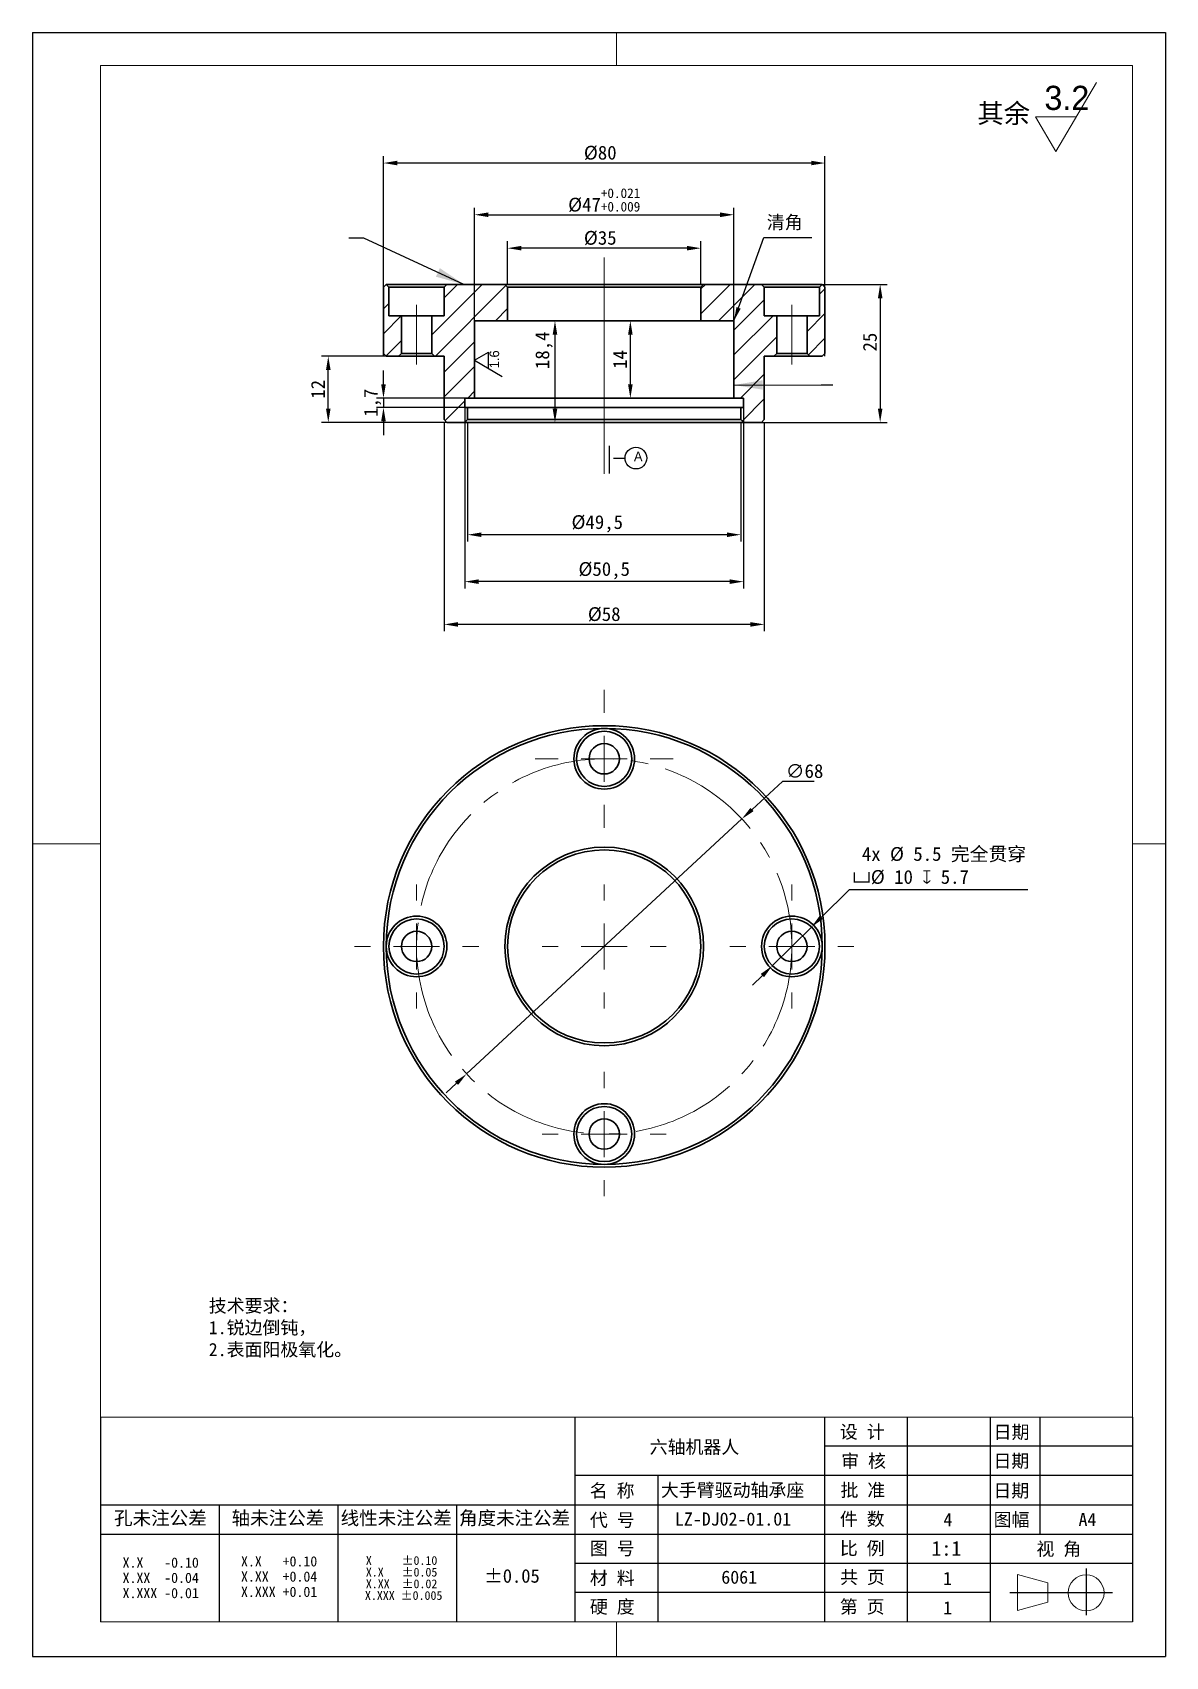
# Model space of a CAD drawing. Header units: millimetres. Extents: x 13 to 7248, y -1201 to 1478.
# Drawn here: x 6370.1 to 6575.4, y 15.5 to 309.8 of the extents above; entities that cross this region are included whole.
import ezdxf

# ---------------------------------------------------------------- set-up
doc = ezdxf.new("R2010")
doc.units = ezdxf.units.MM
doc.header["$LTSCALE"] = 5
doc.header["$PDSIZE"] = -1
doc.linetypes.add('CENTER2', pattern=[28.575, 19.05, -3.175, 3.175, -3.175])
doc.linetypes.add('SLD-实线', pattern=[0])
doc.layers.get('0').update_dxf_attribs({"lineweight": 30})
for name, color, linetype, lineweight in [('中心线层', 1, 'CENTER2', 13), ('剖面层', 2, 'Continuous', 15), ('粗实线', 7, 'SLD-实线', 15)]:
    doc.layers.add(name, color=color, linetype=linetype, lineweight=lineweight)
for name, color, linetype in [('图框', 7, 'SLD-实线'), ('文字层', 7, 'SLD-实线'), ('标注层', 96, 'SLD-实线')]:
    doc.layers.add(name, color=color, linetype=linetype)
doc.styles.add('SLDTEXTSTYLE0', font='')
doc.styles.add('SLDTEXTSTYLE1', font='', dxfattribs={"bigfont": 'bigfont'})
doc.styles.add('SLDTEXTSTYLE2', font='')
doc.styles.add('SLDTEXTSTYLE3', font='', dxfattribs={"bigfont": 'bigfont'})
doc.styles.get("Standard").update_dxf_attribs({"font": ''})
doc.styles.get('SLDTEXTSTYLE0').set_extended_font_data('汉仪长仿宋体')
doc.styles.get('SLDTEXTSTYLE1').set_extended_font_data('宋体')
doc.styles.get('SLDTEXTSTYLE2').set_extended_font_data('宋体')
doc.styles.get('SLDTEXTSTYLE3').set_extended_font_data('汉仪长仿宋体')
doc.styles.get('Standard').set_extended_font_data('SimSun')
doc.dimstyles.new('ISO-25', dxfattribs={"dimtxt": 2.5, "dimasz": 2.5, "dimexe": 1.25, "dimexo": 0, "dimtad": 1, "dimtoh": 1, "dimtxsty": 'Standard', "dimcen": 2.5, "dimclrt": 256, "dimadec": 0, "dimazin": 0, "dimtfac": 1, "dimtmove": 0, "dimatfit": 3, "dimfxl": 0, "dimarcsym": 0})
doc.dimstyles.new('SLDDIMSTYLE7', dxfattribs={"dimtxt": 0.18, "dimasz": 5.2, "dimexe": 0, "dimexo": 0.0625, "dimgap": 0, "dimtad": 0, "dimtih": 1, "dimtoh": 1, "dimdec": 0, "dimrnd": 1e-09, "dimzin": 0, "dimdsep": 46, "dimtxsty": 'Standard', "dimsah": 1, "dimcen": 0.09, "dimadec": 0, "dimazin": 0, "dimtfac": 5.2, "dimtdec": 0, "dimtofl": 0, "dimtmove": 0, "dimatfit": 3, "dimfxl": 0, "dimfrac": 2, "dimtolj": 1, "dimtzin": 0, "dimarcsym": 0})
pattern_1 = [(45, (6367.5753, 14.0117), (-2.245064, 2.245064), [])]

# ---------------------------------------------------------------- blocks, each defined once
blk = doc.blocks.new('*D299')
at = {"layer": 'Defpoints', "color": 0}
for p in [(6456.17, 270.72), (6456.17, 264.15), (6491.17, 264.15)]:
    blk.add_point(p, dxfattribs=at)
at = {"layer": '标注层', "color": 0, "lineweight": -2}
for p, q in [((6456.17, 264.15), (6456.17, 271.97)), ((6491.17, 264.15), (6491.17, 271.97)), ((6488.67, 270.72), (6458.67, 270.72))]:
    blk.add_line(p, q, dxfattribs=at)
at = {"layer": '标注层', "color": 0}
for points in [[(6458.67, 271.14), (6458.67, 270.31), (6456.17, 270.72)], [(6488.67, 271.14), (6488.67, 270.31), (6491.17, 270.72)]]:
    blk.add_solid(points, dxfattribs=at)
at = {"layer": '标注层', "insert": (6472.95, 273.85), "char_height": 2.5, "attachment_point": 2}
blk.add_mtext('%%c35', dxfattribs=at)
blk = doc.blocks.new('*D301')
at = {"layer": 'Defpoints', "color": 0}
for p in [(6444.67, 239.15), (6502.67, 239.15), (6444.67, 202.55)]:
    blk.add_point(p, dxfattribs=at)
at = {"layer": '标注层', "color": 0, "lineweight": -2}
for p, q in [((6444.67, 239.15), (6444.67, 201.3)), ((6502.67, 239.15), (6502.67, 201.3)), ((6500.17, 202.55), (6447.17, 202.55))]:
    blk.add_line(p, q, dxfattribs=at)
at = {"layer": '标注层', "color": 0}
for points in [[(6447.17, 202.96), (6447.17, 202.13), (6444.67, 202.55)], [(6500.17, 202.96), (6500.17, 202.13), (6502.67, 202.55)]]:
    blk.add_solid(points, dxfattribs=at)
at = {"layer": '标注层', "insert": (6473.67, 205.67), "char_height": 2.5, "attachment_point": 2}
blk.add_mtext('%%c58', dxfattribs=at)
blk = doc.blocks.new('*D302')
at = {"layer": 'Defpoints', "color": 0}
for p in [(6448.42, 241.85), (6498.92, 241.85), (6448.42, 210.3)]:
    blk.add_point(p, dxfattribs=at)
at = {"layer": '标注层', "color": 0, "lineweight": -2}
for p, q in [((6448.42, 241.85), (6448.42, 209.05)), ((6498.92, 241.85), (6498.92, 209.05)), ((6496.42, 210.3), (6450.92, 210.3))]:
    blk.add_line(p, q, dxfattribs=at)
at = {"layer": '标注层', "color": 0}
for points in [[(6450.92, 210.71), (6450.92, 209.88), (6448.42, 210.3)], [(6496.42, 210.71), (6496.42, 209.88), (6498.92, 210.3)]]:
    blk.add_solid(points, dxfattribs=at)
at = {"layer": '标注层', "insert": (6473.67, 213.84), "char_height": 2.5, "attachment_point": 2}
blk.add_mtext('%%c50,5', dxfattribs=at)
blk = doc.blocks.new('*D303')
at = {"layer": 'Defpoints', "color": 0}
for p in [(6423.67, 251.15), (6435.3, 251.15), (6452, 239.15)]:
    blk.add_point(p, dxfattribs=at)
at = {"layer": '标注层', "color": 0, "lineweight": -2}
for p, q in [((6435.3, 251.15), (6422.42, 251.15)), ((6423.67, 241.65), (6423.67, 248.65)), ((6452, 239.15), (6422.42, 239.15))]:
    blk.add_line(p, q, dxfattribs=at)
at = {"layer": '标注层', "color": 0}
for points in [[(6423.26, 248.65), (6424.09, 248.65), (6423.67, 251.15)], [(6423.26, 241.65), (6424.09, 241.65), (6423.67, 239.15)]]:
    blk.add_solid(points, dxfattribs=at)
at = {"layer": '标注层', "insert": (6420.55, 245.15), "char_height": 2.5, "attachment_point": 2, "rotation": 90}
blk.add_mtext('12', dxfattribs=at)
blk = doc.blocks.new('*D304')
at = {"layer": 'Defpoints', "color": 0}
for p in [(6473.67, 257.55), (6478.41, 257.55), (6473.67, 243.55)]:
    blk.add_point(p, dxfattribs=at)
at = {"layer": '标注层', "color": 0, "lineweight": -2}
for p, q in [((6473.67, 257.55), (6479.66, 257.55)), ((6478.41, 246.05), (6478.41, 255.05)), ((6473.67, 243.55), (6479.66, 243.55))]:
    blk.add_line(p, q, dxfattribs=at)
at = {"layer": '标注层', "color": 0}
for points in [[(6477.99, 255.05), (6478.82, 255.05), (6478.41, 257.55)], [(6477.99, 246.05), (6478.82, 246.05), (6478.41, 243.55)]]:
    blk.add_solid(points, dxfattribs=at)
at = {"layer": '标注层', "insert": (6475.28, 250.55), "char_height": 2.5, "attachment_point": 2, "rotation": 90}
blk.add_mtext('14', dxfattribs=at)
blk = doc.blocks.new('*D305')
at = {"layer": 'Defpoints', "color": 0}
for p in [(6433.67, 241.85), (6473.67, 243.55), (6473.67, 241.85)]:
    blk.add_point(p, dxfattribs=at)
at = {"layer": '标注层', "color": 0, "lineweight": -2}
for p, q in [((6433.67, 246.05), (6433.67, 248.55)), ((6473.67, 243.55), (6432.42, 243.55)), ((6473.67, 241.85), (6432.42, 241.85)), ((6433.67, 243.55), (6433.67, 241.85)), ((6433.67, 239.35), (6433.67, 236.85))]:
    blk.add_line(p, q, dxfattribs=at)
at = {"layer": '标注层', "color": 0}
for points in [[(6433.26, 246.05), (6434.09, 246.05), (6433.67, 243.55)], [(6433.26, 239.35), (6434.09, 239.35), (6433.67, 241.85)]]:
    blk.add_solid(points, dxfattribs=at)
at = {"layer": '标注层', "insert": (6430.13, 242.7), "char_height": 2.5, "attachment_point": 2, "rotation": 90}
blk.add_mtext('1,7', dxfattribs=at)
blk = doc.blocks.new('*D306')
at = {"layer": 'Defpoints', "color": 0}
for p in [(6473.67, 264.15), (6473.67, 239.15), (6523.67, 239.15)]:
    blk.add_point(p, dxfattribs=at)
at = {"layer": '标注层', "color": 0, "lineweight": -2}
for p, q in [((6473.67, 264.15), (6524.92, 264.15)), ((6523.67, 261.65), (6523.67, 241.65)), ((6473.67, 239.15), (6524.92, 239.15))]:
    blk.add_line(p, q, dxfattribs=at)
at = {"layer": '标注层', "color": 0}
for points in [[(6523.26, 261.65), (6524.09, 261.65), (6523.67, 264.15)], [(6523.26, 241.65), (6524.09, 241.65), (6523.67, 239.15)]]:
    blk.add_solid(points, dxfattribs=at)
at = {"layer": '标注层', "insert": (6520.55, 253.71), "char_height": 2.5, "attachment_point": 2, "rotation": 90}
blk.add_mtext('25', dxfattribs=at)
blk = doc.blocks.new('*D307')
at = {"layer": 'Defpoints', "color": 0}
for p in [(6448.92, 239.15), (6498.42, 239.15), (6448.92, 218.8)]:
    blk.add_point(p, dxfattribs=at)
at = {"layer": '标注层', "color": 0, "lineweight": -2}
for p, q in [((6448.92, 239.15), (6448.92, 217.55)), ((6498.42, 239.15), (6498.42, 217.55)), ((6495.92, 218.8), (6451.42, 218.8))]:
    blk.add_line(p, q, dxfattribs=at)
at = {"layer": '标注层', "color": 0}
for points in [[(6451.42, 219.21), (6451.42, 218.38), (6448.92, 218.8)], [(6495.92, 219.21), (6495.92, 218.38), (6498.42, 218.8)]]:
    blk.add_solid(points, dxfattribs=at)
at = {"layer": '标注层', "insert": (6472.41, 222.34), "char_height": 2.5, "attachment_point": 2}
blk.add_mtext('%%c49,5', dxfattribs=at)
blk = doc.blocks.new('*D308')
at = {"layer": 'Defpoints', "color": 0}
for p in [(6433.67, 286.15), (6433.67, 251.15), (6513.67, 251.15)]:
    blk.add_point(p, dxfattribs=at)
at = {"layer": '标注层', "color": 0, "lineweight": -2}
for p, q in [((6433.67, 251.15), (6433.67, 287.4)), ((6511.17, 286.15), (6436.17, 286.15)), ((6513.67, 251.15), (6513.67, 287.4))]:
    blk.add_line(p, q, dxfattribs=at)
at = {"layer": '标注层', "color": 0}
for points in [[(6436.17, 286.57), (6436.17, 285.74), (6433.67, 286.15)], [(6511.17, 286.57), (6511.17, 285.74), (6513.67, 286.15)]]:
    blk.add_solid(points, dxfattribs=at)
at = {"layer": '标注层', "insert": (6472.95, 289.28), "char_height": 2.5, "attachment_point": 2}
blk.add_mtext('%%c80', dxfattribs=at)
blk = doc.blocks.new('*D309')
at = {"layer": 'Defpoints', "color": 0}
for p in [(6456.17, 257.55), (6448.92, 239.15), (6464.75, 239.15)]:
    blk.add_point(p, dxfattribs=at)
at = {"layer": '标注层', "color": 0, "lineweight": -2}
for p, q in [((6456.17, 257.55), (6466, 257.55)), ((6464.75, 255.05), (6464.75, 241.65)), ((6448.92, 239.15), (6466, 239.15))]:
    blk.add_line(p, q, dxfattribs=at)
at = {"layer": '标注层', "color": 0}
for points in [[(6464.33, 255.05), (6465.17, 255.05), (6464.75, 257.55)], [(6464.33, 241.65), (6465.17, 241.65), (6464.75, 239.15)]]:
    blk.add_solid(points, dxfattribs=at)
at = {"layer": '标注层', "insert": (6461.2, 252.22), "char_height": 2.5, "attachment_point": 2, "rotation": 90}
blk.add_mtext('18,4', dxfattribs=at)
blk = doc.blocks.new('*D310')
at = {"layer": 'Defpoints', "color": 0}
for p in [(6498.61, 167.3), (6448.73, 121.08)]:
    blk.add_point(p, dxfattribs=at)
at = {"layer": '标注层', "color": 0, "lineweight": -2}
for p, q in [((6505.95, 174.1), (6500.45, 169)), ((6511.69, 174.1), (6505.95, 174.1)), ((6448.73, 121.08), (6498.61, 167.3)), ((6446.9, 119.39), (6445.06, 117.69))]:
    blk.add_line(p, q, dxfattribs=at)
at = {"layer": '标注层', "color": 0}
for points in [[(6500.16, 169.3), (6500.73, 168.69), (6498.61, 167.3)], [(6446.62, 119.69), (6447.18, 119.08), (6448.73, 121.08)]]:
    blk.add_solid(points, dxfattribs=at)
at = {"layer": '标注层', "insert": (6506.57, 177.22), "char_height": 2.5, "attachment_point": 1}
blk.add_mtext('∅68', dxfattribs=at)
blk = doc.blocks.new('*D311')
at = {"layer": 'Defpoints', "color": 0}
for p in [(6511.23, 147.71), (6504.12, 140.68)]:
    blk.add_point(p, dxfattribs=at)
at = {"layer": '标注层', "color": 0, "lineweight": -2}
for p, q in [((6518.03, 154.43), (6513.01, 149.46)), ((6550.43, 154.43), (6518.03, 154.43)), ((6504.12, 140.68), (6511.23, 147.71)), ((6502.34, 138.92), (6500.56, 137.16))]:
    blk.add_line(p, q, dxfattribs=at)
at = {"layer": '标注层', "color": 0}
for points in [[(6512.71, 149.76), (6513.3, 149.17), (6511.23, 147.71)], [(6502.05, 139.22), (6502.63, 138.62), (6504.12, 140.68)]]:
    blk.add_solid(points, dxfattribs=at)
at = {"layer": '标注层', "insert": (6518.65, 162.2), "char_height": 2.5, "attachment_point": 1}
blk.add_mtext(' 4x %%C 5.5 完全贯穿\\P{\\fGDT|b0|i0|c134|p2;v}%%C 10 {\\fGDT|b0|i0|c134|p2;x} 5.7', dxfattribs=at)
blk = doc.blocks.new('SW_CENTERMARKSYMBOL_0')
at = {"color": 0, "linetype": 'SLD-实线', "lineweight": 0}
for p, q in [((0, 8.33), (0, 11.25)), ((0, 0), (0, 4.17)), ((-8.33, 0), (-11.25, 0)), ((0, 0), (-4.17, 0)), ((0, 0), (0, -4.17)), ((0, 0), (4.17, 0)), ((8.33, 0), (11.25, 0)), ((0, -8.33), (0, -11.25))]:
    blk.add_line(p, q, dxfattribs=at)
blk = doc.blocks.new('SW_CENTERMARKSYMBOL_1')
at = {"color": 0, "linetype": 'SLD-实线', "lineweight": 0}
for p, q in [((0, 8.33), (0, 11.25)), ((0, 0), (0, 4.17)), ((-8.33, 0), (-11.25, 0)), ((0, 0), (-4.17, 0)), ((0, 0), (0, -4.17)), ((0, 0), (4.17, 0)), ((8.33, 0), (11.25, 0)), ((0, -8.33), (0, -11.25))]:
    blk.add_line(p, q, dxfattribs=at)
blk = doc.blocks.new('SW_CENTERMARKSYMBOL_2')
at = {"color": 0, "linetype": 'SLD-实线', "lineweight": 0}
for p, q in [((0, 8.33), (0, 11.25)), ((0, 0), (0, 4.17)), ((-8.33, 0), (-11.25, 0)), ((0, 0), (-4.17, 0)), ((0, 0), (0, -4.17)), ((0, 0), (4.17, 0)), ((8.33, 0), (11.25, 0)), ((0, -8.33), (0, -11.25))]:
    blk.add_line(p, q, dxfattribs=at)
blk = doc.blocks.new('SW_CENTERMARKSYMBOL_3')
at = {"color": 0, "linetype": 'SLD-实线', "lineweight": 0}
for p, q in [((0, 8.33), (0, 11.25)), ((0, 0), (0, 4.17)), ((-8.33, 0), (-11.25, 0)), ((0, 0), (-4.17, 0)), ((0, 0), (0, -4.17)), ((0, 0), (4.17, 0)), ((8.33, 0), (11.25, 0)), ((0, -8.33), (0, -11.25))]:
    blk.add_line(p, q, dxfattribs=at)
blk = doc.blocks.new('SW_CENTERMARKSYMBOL_4')
at = {"color": 0, "linetype": 'SLD-实线', "lineweight": 0}
for p, q in [((0, 8.33), (0, 12.5)), ((0, 0), (0, 4.17)), ((-8.33, 0), (-12.5, 0)), ((0, 0), (-4.17, 0)), ((0, 0), (0, -4.17)), ((0, 0), (4.17, 0)), ((8.33, 0), (12.5, 0)), ((0, -8.33), (0, -12.5))]:
    blk.add_line(p, q, dxfattribs=at)
blk = doc.blocks.new('SW_NOTE_0')
at = {"color": 0, "linetype": 'Continuous', "lineweight": 0, "char_height": 10.583, "attachment_point": 2}
for s, insert in [('X     ±0.10', (35.9, 12.3)), ('X.X   ±0.05', (35.9, -1.8)), ('X.XX  ±0.02', (35.9, -15.9)), (' X.XXX ±0.005', (34.8, -30))]:
    blk.add_mtext(s, dxfattribs=dict(at, insert=insert))
blk = doc.blocks.new('SW_NOTE_1')
at = {"color": 0, "linetype": 'Continuous', "lineweight": 0, "char_height": 12.312, "attachment_point": 2, "style": 'SLDTEXTSTYLE2'}
for s, insert in [('X.X   -0.10', (38.1, 14.3)), ('X.XX  -0.04', (38.1, -4.1)), ('X.XXX -0.01', (38.1, -22.5))]:
    blk.add_mtext(s, dxfattribs=dict(at, insert=insert))
blk = doc.blocks.new('SW_NOTE_2')
at = {"color": 0, "linetype": 'Continuous', "lineweight": 0, "char_height": 12.312, "attachment_point": 2, "style": 'SLDTEXTSTYLE2'}
for s, insert in [('X.X   +0.10', (38.1, 14.3)), ('X.XX  +0.04', (38.1, -4.1)), ('X.XXX +0.01', (38.1, -22.5))]:
    blk.add_mtext(s, dxfattribs=dict(at, insert=insert))
blk = doc.blocks.new('SW_SFSYMBOL_0')
at = {"color": 0, "linetype": 'SLD-实线', "lineweight": 0}
for p, q in [((8.2, -25), (37.7, 25)), ((8.2, -25), (-6.5, 0)), ((23, 0), (-6.5, 0))]:
    blk.add_line(p, q, dxfattribs=at)
at = {"color": 0, "linetype": 'SLD-实线', "lineweight": 0, "insert": (0, 22.6), "char_height": 17.5, "attachment_point": 1, "style": 'SLDTEXTSTYLE3'}
blk.add_mtext('3.2', dxfattribs=at)
blk = doc.blocks.new('*D732')
at = {"layer": 'Defpoints', "color": 0}
for p in [(6497.17, 276.78), (6450.17, 257.55), (6497.17, 257.55)]:
    blk.add_point(p, dxfattribs=at)
at = {"layer": '标注层', "color": 0, "lineweight": -2}
for p, q in [((6450.17, 257.55), (6450.17, 278.03)), ((6452.67, 276.78), (6494.67, 276.78)), ((6497.17, 257.55), (6497.17, 278.03))]:
    blk.add_line(p, q, dxfattribs=at)
at = {"layer": '标注层', "color": 0}
for points in [[(6452.67, 277.2), (6452.67, 276.36), (6450.17, 276.78)], [(6494.67, 277.2), (6494.67, 276.36), (6497.17, 276.78)]]:
    blk.add_solid(points, dxfattribs=at)
at = {"layer": '标注层', "insert": (6473.67, 279.41), "char_height": 2.5, "attachment_point": 5}
blk.add_mtext('%%C47{\\H0.7x;\\S+0.021^ +0.009;}', dxfattribs=at)
blk = doc.blocks.new('SW_DATUMTAG_0')
at = {"layer": '文字层', "color": 0}
for p, q in [((-17.7, -6.9), (-17.7, 13.2)), ((-14.7, 4.3), (-6.3, 4.3))]:
    blk.add_line(p, q, dxfattribs=at)
blk.add_circle((1.5, 4.3), 7.87, dxfattribs=at)
at = {"layer": '文字层', "color": 0, "insert": (0, 9), "char_height": 7, "attachment_point": 1, "style": 'SLDTEXTSTYLE3'}
blk.add_mtext('A', dxfattribs=at)

msp = doc.modelspace()

# ---------------------------------------------------------------- hatches: boundary and pattern name
at = {"layer": '剖面层'}
h = msp.add_hatch(dxfattribs=at)
h.set_pattern_fill('ANSI31', color=256, style=0)
h.set_pattern_definition(pattern_1)
h.paths.add_polyline_path([(6436.4234, 251.1543), (6436.9234, 251.6543), (6436.9234, 258.4543), (6434.6734, 258.4543), (6434.6734, 263.6543), (6434.1734, 264.1543), (6433.6734, 263.6543), (6433.6734, 251.6543), (6434.1734, 251.1543)], flags=0)
h = msp.add_hatch(dxfattribs=at)
h.set_pattern_fill('ANSI31', color=256, style=0)
h.set_pattern_definition(pattern_1)
h.paths.add_polyline_path([(6444.6734, 258.4543), (6442.4234, 258.4543), (6442.4234, 251.6543), (6442.9234, 251.1543), (6444.6734, 251.1543), (6444.6734, 239.6543), (6445.1734, 239.1543), (6448.4234, 239.1543), (6448.9234, 239.6543), (6448.9234, 241.8543), (6448.4234, 241.8543), (6448.4234, 243.5543), (6450.1734, 243.5543), (6450.1734, 257.5543), (6456.1734, 257.5543), (6456.1734, 263.6543), (6455.6734, 264.1543), (6445.1734, 264.1543), (6444.6734, 263.6543)], flags=0)
h = msp.add_hatch(dxfattribs=at)
h.set_pattern_fill('ANSI31', color=256, style=0)
h.set_pattern_definition(pattern_1)
h.paths.add_polyline_path([(6502.6734, 263.6543), (6502.1734, 264.1543), (6491.6734, 264.1543), (6491.1734, 263.6543), (6491.1734, 257.5543), (6497.1734, 257.5543), (6497.1734, 243.5543), (6498.9234, 243.5543), (6498.9234, 241.8543), (6498.4234, 241.8543), (6498.4234, 239.6543), (6498.9234, 239.1543), (6502.1734, 239.1543), (6502.6734, 239.6543), (6502.6734, 251.1543), (6504.4234, 251.1543), (6504.9234, 251.6543), (6504.9234, 258.4543), (6502.6734, 258.4543)], flags=0)
h = msp.add_hatch(dxfattribs=at)
h.set_pattern_fill('ANSI31', color=256, style=0)
h.set_pattern_definition(pattern_1)
h.paths.add_polyline_path([(6513.1734, 251.1543), (6513.6734, 251.6543), (6513.6734, 263.6543), (6513.1734, 264.1543), (6512.6734, 263.6543), (6512.6734, 258.4543), (6510.4234, 258.4543), (6510.4234, 251.6543), (6510.9234, 251.1543)], flags=0)

# ---------------------------------------------------------------- linework, layer by layer
for p, q in [((6434.1734, 264.1543), (6433.6734, 263.6543)), ((6433.6734, 251.6543), (6433.6734, 263.6543)), ((6434.6734, 263.6543), (6434.1734, 264.1543)), ((6434.1734, 264.1543), (6445.1734, 264.1543)), ((6434.6734, 263.6543), (6434.6734, 258.4543)), ((6444.6734, 263.6543), (6434.6734, 263.6543)), ((6445.1734, 264.1543), (6444.6734, 263.6543)), ((6444.6734, 258.4543), (6444.6734, 263.6543)), ((6445.1734, 264.1543), (6455.6734, 264.1543)), ((6456.1734, 263.6543), (6455.6734, 264.1543)), ((6455.6734, 264.1543), (6491.6734, 264.1543)), ((6456.1734, 263.6543), (6456.1734, 257.5543)), ((6491.1734, 263.6543), (6456.1734, 263.6543)), ((6491.6734, 264.1543), (6491.1734, 263.6543)), ((6491.1734, 257.5543), (6491.1734, 263.6543)), ((6491.6734, 264.1543), (6502.1734, 264.1543)), ((6502.6734, 263.6543), (6502.1734, 264.1543)), ((6502.1734, 264.1543), (6513.1734, 264.1543)), ((6502.6734, 263.6543), (6502.6734, 258.4543)), ((6512.6734, 263.6543), (6502.6734, 263.6543)), ((6513.1734, 264.1543), (6512.6734, 263.6543)), ((6512.6734, 258.4543), (6512.6734, 263.6543)), ((6513.6734, 263.6543), (6513.1734, 264.1543)), ((6513.6734, 263.6543), (6513.6734, 251.6543)), ((6434.6734, 258.4543), (6436.9234, 258.4543)), ((6436.9234, 258.4543), (6436.9234, 251.6543)), ((6442.4234, 258.4543), (6436.9234, 258.4543)), ((6442.4234, 251.6543), (6442.4234, 258.4543)), ((6442.4234, 258.4543), (6444.6734, 258.4543)), ((6456.1734, 257.5543), (6450.1734, 257.5543)), ((6450.1734, 257.5543), (6450.1734, 243.5543)), ((6491.1734, 257.5543), (6456.1734, 257.5543)), ((6497.1734, 257.5543), (6491.1734, 257.5543)), ((6497.1734, 243.5543), (6497.1734, 257.5543)), ((6502.6734, 258.4543), (6504.9234, 258.4543)), ((6504.9234, 258.4543), (6504.9234, 251.6543)), ((6510.4234, 258.4543), (6504.9234, 258.4543)), ((6510.4234, 251.6543), (6510.4234, 258.4543)), ((6510.4234, 258.4543), (6512.6734, 258.4543)), ((6433.6734, 251.6543), (6434.1734, 251.1543)), ((6436.4234, 251.1543), (6434.1734, 251.1543)), ((6436.4234, 251.1543), (6436.9234, 251.6543)), ((6442.9234, 251.1543), (6436.4234, 251.1543)), ((6436.9234, 251.6543), (6442.4234, 251.6543)), ((6442.4234, 251.6543), (6442.9234, 251.1543)), ((6444.6734, 251.1543), (6442.9234, 251.1543)), ((6444.6734, 239.6543), (6444.6734, 251.1543)), ((6504.4234, 251.1543), (6502.6734, 251.1543)), ((6502.6734, 251.1543), (6502.6734, 239.6543)), ((6504.4234, 251.1543), (6504.9234, 251.6543)), ((6510.9234, 251.1543), (6504.4234, 251.1543)), ((6504.9234, 251.6543), (6510.4234, 251.6543)), ((6510.4234, 251.6543), (6510.9234, 251.1543)), ((6513.1734, 251.1543), (6510.9234, 251.1543)), ((6513.1734, 251.1543), (6513.6734, 251.6543)), ((6450.1734, 243.5543), (6448.4234, 243.5543)), ((6448.4234, 243.5543), (6448.4234, 241.8543)), ((6448.4234, 241.8543), (6448.9234, 241.8543)), ((6448.9234, 241.8543), (6448.9234, 239.6543)), ((6448.9234, 241.8543), (6498.4234, 241.8543)), ((6497.1734, 243.5543), (6450.1734, 243.5543)), ((6498.9234, 243.5543), (6497.1734, 243.5543)), ((6498.4234, 239.6543), (6498.4234, 241.8543)), ((6498.4234, 241.8543), (6498.9234, 241.8543)), ((6498.9234, 241.8543), (6498.9234, 243.5543)), ((6444.6734, 239.6543), (6445.1734, 239.1543)), ((6448.4234, 239.1543), (6445.1734, 239.1543)), ((6448.4234, 239.1543), (6448.9234, 239.6543)), ((6498.9234, 239.1543), (6448.4234, 239.1543)), ((6448.9234, 239.6543), (6498.4234, 239.6543)), ((6498.4234, 239.6543), (6498.9234, 239.1543)), ((6502.1734, 239.1543), (6498.9234, 239.1543)), ((6502.1734, 239.1543), (6502.6734, 239.6543))]:
    msp.add_line(p, q)
for centre, radius in [((6473.6734, 144.1917), 40), ((6473.6734, 178.1917), 5), ((6473.6734, 178.1917), 2.75), ((6473.6734, 144.1917), 18), ((6473.6734, 144.1917), 17.5), ((6439.6734, 144.1917), 5), ((6507.6734, 144.1917), 5.5), ((6507.6734, 144.1917), 5), ((6439.6734, 144.1917), 2.75), ((6507.6734, 144.1917), 2.75), ((6473.6734, 110.1917), 5), ((6473.6734, 110.1917), 2.75)]:
    msp.add_circle(centre, radius)
for centre, radius, start, end in [((6473.6734, 144.1917), 39.5, 90, 180), ((6473.6734, 178.1917), 5.5, 90, 0), ((6473.6734, 144.1917), 39.5, 0, 90), ((6473.6734, 178.1917), 5.5, 0, 90), ((6439.6734, 144.1917), 5.5, 0, 180), ((6473.6734, 144.1917), 39.5, 180, 270), ((6439.6734, 144.1917), 5.5, 180, 0), ((6473.6734, 144.1917), 39.5, 270, 0), ((6473.6734, 110.1917), 5.5, 0, 270), ((6473.6734, 110.1917), 5.5, 270, 0)]:
    msp.add_arc(centre, radius, start, end)
at = {"layer": '中心线层'}
for p, q in [((6473.6734, 229.8091), (6473.6734, 269.0533)), ((6439.6734, 260.4543), (6439.6734, 249.6543)), ((6507.6734, 260.4543), (6507.6734, 249.6543))]:
    msp.add_line(p, q, dxfattribs=at)
at = {"layer": '中心线层', "ltscale": 0.2}
msp.add_circle((6473.6734, 144.1917), 34, dxfattribs=at)
at = {"layer": '图框'}
for p, q in [((6370.0753, 309.8117), (6575.3753, 309.8117)), ((6370.0753, 309.8117), (6370.0753, 15.5117)), ((6575.3753, 309.8117), (6575.3753, 15.5117)), ((6370.0753, 15.5117), (6575.3753, 15.5117))]:
    msp.add_line(p, q, dxfattribs=at)
at = {"layer": '文字层', "color": 0}
for p, q in [((6450.1734, 250.4329), (6452.6733, 251.9076)), ((6450.1734, 250.4329), (6455.1732, 247.4834)), ((6452.6733, 248.9581), (6452.6733, 251.9076))]:
    msp.add_line(p, q, dxfattribs=at)
at = {"layer": '文字层'}
for p, q in [((6382.3753, 58.9117), (6382.3753, 21.8117)), ((6468.3753, 58.9117), (6468.3753, 21.8117)), ((6513.5753, 58.9117), (6513.5753, 21.8117)), ((6528.5753, 58.9117), (6528.5753, 21.8117)), ((6543.5753, 58.9117), (6543.5753, 21.8117)), ((6552.5753, 58.9117), (6552.5753, 37.7117)), ((6569.3753, 58.9117), (6569.3753, 21.8117)), ((6569.3753, 53.6117), (6513.5753, 53.6117)), ((6569.3753, 48.3117), (6468.3753, 48.3117)), ((6483.3753, 48.3117), (6483.3753, 21.8117)), ((6382.3753, 43.0117), (6569.3753, 43.0117)), ((6403.8753, 43.0117), (6403.8753, 21.8117)), ((6425.3753, 43.0117), (6425.3753, 21.8117)), ((6446.8753, 43.0117), (6446.8753, 21.8117)), ((6382.3753, 37.7117), (6569.3753, 37.7117)), ((6468.3753, 32.4117), (6569.3753, 32.4117)), ((6560.9892, 31.4682), (6560.9892, 22.983)), ((6543.5753, 27.1117), (6468.3753, 27.1117)), ((6547.1624, 27.1117), (6555.412, 27.1117)), ((6555.412, 27.1117), (6565.7447, 27.1117))]:
    msp.add_line(p, q, dxfattribs=at)
at = {"layer": '粗实线'}
for p, q in [((6475.8753, 303.8117), (6475.8753, 309.8117)), ((6382.3753, 303.8117), (6569.3753, 303.8117)), ((6382.3753, 303.8117), (6382.3753, 21.8117)), ((6569.3753, 303.8117), (6569.3753, 21.8117)), ((6382.3753, 162.8117), (6370.0753, 162.8117)), ((6569.3753, 162.8117), (6575.3753, 162.8117)), ((6382.3753, 58.9117), (6569.3753, 58.9117)), ((6548.5567, 30.3617), (6548.5567, 23.8617)), ((6554.0758, 28.8512), (6548.5567, 30.3617)), ((6554.0758, 25.3722), (6554.0758, 28.8512)), ((6548.5567, 23.8617), (6554.0758, 25.3722)), ((6382.3753, 21.8117), (6569.3753, 21.8117)), ((6382.3753, 21.8117), (6569.3753, 21.8117)), ((6475.8753, 21.8117), (6475.8753, 15.5117))]:
    msp.add_line(p, q, dxfattribs=at)
msp.add_circle((6560.9892, 27.057), 3.25, dxfattribs=at)

# ---------------------------------------------------------------- block references
at = {"layer": '中心线层'}
for name, p in [('SW_CENTERMARKSYMBOL_4', (6473.6734, 178.1917)), ('SW_CENTERMARKSYMBOL_3', (6439.6734, 144.1917)), ('SW_CENTERMARKSYMBOL_0', (6473.6734, 144.1917)), ('SW_CENTERMARKSYMBOL_2', (6507.6734, 144.1917)), ('SW_CENTERMARKSYMBOL_1', (6473.6734, 110.1917))]:
    msp.add_blockref(name, p, dxfattribs=at)
at = {"layer": '文字层'}
for name, p, xscale, yscale, zscale in [('SW_SFSYMBOL_0', (6553.4296, 294.5001), 0.25, 0.25, 0.25), ('SW_DATUMTAG_0', (6479.0485, 231.6089), 0.25, 0.25, 0.25), ('SW_NOTE_1', (6387.5938, 31.3111), 0.1500000000005457, 0.1499999999999986, 0.15), ('SW_NOTE_2', (6409.0506, 31.5374), 0.1500000000005457, 0.1499999999999986, 0.15), ('SW_NOTE_0', (6431.5701, 31.8678), 0.1500000000005457, 0.1499999999999986, 0.15)]:
    msp.add_blockref(name, p, dxfattribs=dict(at, xscale=xscale, yscale=yscale, zscale=zscale))

# ---------------------------------------------------------------- texts
for s, insert, char_height, attachment_point, style in [('其余', (6541.2898, 296.9138), 3.5, 1, 'SLDTEXTSTYLE0'), ('清角', (6506.3749, 276.6123), 2.38125, 2, 'SLDTEXTSTYLE1'), ('设 计', (6520.4194, 57.4181), 2.38125, 2, 'SLDTEXTSTYLE2'), ('日期', (6547.4709, 57.3711), 2.38125, 2, 'SLDTEXTSTYLE2'), ('六轴机器人', (6490.0229, 54.6769), 2.38125, 2, 'SLDTEXTSTYLE2'), ('审 核', (6520.6564, 52.1362), 2.38125, 2, 'SLDTEXTSTYLE2'), ('日期', (6547.4435, 52.155), 2.38125, 2, 'SLDTEXTSTYLE2'), ('名 称', (6475.0978, 46.7681), 2.38125, 2, 'SLDTEXTSTYLE2'), ('大手臂驱动轴承座', (6496.9379, 46.8592), 2.38125, 2, 'SLDTEXTSTYLE2'), ('批 准', (6520.5418, 46.8592), 2.38125, 2, 'SLDTEXTSTYLE2'), ('日期', (6547.4271, 46.7628), 2.38125, 2, 'SLDTEXTSTYLE2'), ('孔未注公差', (6393.2514, 41.842), 2.4625, 2, 'SLDTEXTSTYLE2'), ('轴未注公差', (6414.5476, 41.842), 2.4625, 2, 'SLDTEXTSTYLE2'), ('线性未注公差', (6435.9843, 41.842), 2.4625, 2, 'SLDTEXTSTYLE2'), ('角度未注公差', (6457.4344, 41.842), 2.4625, 2, 'SLDTEXTSTYLE2'), ('代 号', (6475.1278, 41.4437), 2.38125, 2, 'SLDTEXTSTYLE2'), ('LZ-DJ02-01.01', (6497.0123, 41.6175), 2.38125, 2, 'SLDTEXTSTYLE1'), ('件 数', (6520.4194, 41.6175), 2.38125, 2, 'SLDTEXTSTYLE2'), ('4', (6535.9454, 41.5112), 2.3813, 2, 'SLDTEXTSTYLE1'), ('图幅', (6547.4858, 41.5112), 2.38125, 2, 'SLDTEXTSTYLE2'), ('A4', (6561.2347, 41.5367), 2.38125, 2, 'SLDTEXTSTYLE1'), ('图 号', (6475.1278, 36.3101), 2.38125, 2, 'SLDTEXTSTYLE2'), ('比 例', (6520.4194, 36.3101), 2.38125, 2, 'SLDTEXTSTYLE2'), ('1:1', (6535.6665, 36.4313), 2.64583, 2, 'SLDTEXTSTYLE1'), ('视 角', (6556.0366, 36.2026), 2.38125, 2, 'SLDTEXTSTYLE2'), ('±0.05', (6456.9657, 31.3495), 2.4625, 2, 'SLDTEXTSTYLE1'), ('材 料', (6475.1278, 30.9203), 2.38125, 2, 'SLDTEXTSTYLE2'), ('6061', (6498.1285, 31.0835), 2.38125, 2, 'SLDTEXTSTYLE1'), ('共 页', (6520.4578, 31.0835), 2.38125, 2, 'SLDTEXTSTYLE2'), ('1', (6535.8731, 30.8556), 2.3813, 2, 'SLDTEXTSTYLE1'), ('硬 度', (6475.1278, 25.7253), 2.38125, 2, 'SLDTEXTSTYLE2'), ('第 页', (6520.4194, 25.7253), 2.38125, 2, 'SLDTEXTSTYLE2'), ('1', (6535.8884, 25.5278), 2.3813, 2, 'SLDTEXTSTYLE1')]:
    msp.add_mtext(s, dxfattribs=dict(at, insert=insert, char_height=char_height, attachment_point=attachment_point, style=style))
at = {"layer": '文字层', "color": 0, "insert": (6452.8833, 248.9581), "char_height": 1.75, "attachment_point": 1, "rotation": 90, "style": 'SLDTEXTSTYLE3'}
msp.add_mtext('1.6', dxfattribs=at)
at = {"layer": '文字层', "color": 7, "linetype": 'SLD-实线', "lineweight": 0, "insert": (6402.0113, 80.2733), "char_height": 2.38125, "attachment_point": 1, "style": 'SLDTEXTSTYLE2'}
msp.add_mtext('技术要求：\\P1.锐边倒钝，\\P2.表面阳极氧化。', dxfattribs=at)

# ---------------------------------------------------------------- dimensions: what is measured, and where the dimension line sits
at = {"layer": '标注层'}
for base, p1, p2, picture, middle in [((6433.6734, 286.1543), (6513.6734, 251.1543), (6433.6734, 251.1543), '*D308', (6472.9491, 286.1543)), ((6456.1734, 270.7237), (6491.1734, 264.1543), (6456.1734, 264.1543), '*D299', (6472.9491, 270.7237)), ((6448.4234, 210.2964), (6498.9234, 241.8543), (6448.4234, 241.8543), '*D302', (6473.6734, 210.2964)), ((6444.6734, 202.5464), (6502.6734, 239.1543), (6444.6734, 239.1543), '*D301', (6473.6734, 202.5464)), ((6448.9234, 218.7964), (6498.4234, 239.1543), (6448.9234, 239.1543), '*D307', (6472.4074, 218.7964))]:
    dim = msp.add_linear_dim(base=base, p1=p1, p2=p2, angle=0, text='%%c<>', dimstyle='ISO-25', dxfattribs=at)
    dim.commit()
    dim.dimension.update_dxf_attribs({"geometry": picture, "text_midpoint": middle, "dimtype": 160})
dim = msp.add_linear_dim(base=(6497.1734, 276.7784), p1=(6450.1734, 257.5543), p2=(6497.1734, 257.5543), text='%%C<>{\\H0.7x;\\S+0.021^ +0.009;}', dimstyle='ISO-25', dxfattribs=at)
dim.commit()
dim.dimension.update_dxf_attribs({"geometry": '*D732', "text_midpoint": (6473.6734, 279.406)})
for base, p1, p2, picture, middle in [((6523.6734, 239.1543), (6473.6734, 264.1543), (6473.6734, 239.1543), '*D306', (6523.6734, 253.7115)), ((6464.7485, 239.1543), (6456.1734, 257.5543), (6448.9234, 239.1543), '*D309', (6464.7485, 252.2191)), ((6478.4083, 257.5543), (6473.6734, 243.5543), (6473.6734, 257.5543), '*D304', (6478.4083, 250.5543)), ((6423.6734, 251.1543), (6451.9974, 239.1543), (6435.2984, 251.1543), '*D303', (6423.6734, 245.1543)), ((6433.6734, 241.8543), (6473.6734, 243.5543), (6473.6734, 241.8543), '*D305', (6433.6734, 242.7043))]:
    dim = msp.add_linear_dim(base=base, p1=p1, p2=p2, angle=90, dimstyle='ISO-25', dxfattribs=at)
    dim.commit()
    dim.dimension.update_dxf_attribs({"geometry": picture, "text_midpoint": middle, "dimtype": 160})
dim = msp.add_diameter_dim_2p(p1=(6448.7326, 121.0842), p2=(6498.6142, 167.2992), dimstyle='ISO-25', dxfattribs=at)
dim.commit()
dim.dimension.update_dxf_attribs({"geometry": '*D310', "text_midpoint": (6509.1312, 174.0954), "dimtype": 163})
dim = msp.add_diameter_dim_2p(p1=(6504.1177, 140.6765), p2=(6511.2292, 147.7069), text=' 4x %%C 5.5 完全贯穿\\P{\\fGDT|b0|i0|c134|p2;v}%%C 10 {\\fGDT|b0|i0|c134|p2;x} 5.7', dimstyle='ISO-25', dxfattribs=at)
dim.commit()
dim.dimension.update_dxf_attribs({"geometry": '*D311', "text_midpoint": (6534.5385, 154.4269), "dimtype": 163})

# ---------------------------------------------------------------- leaders
at = {"layer": '文字层'}
for points in [[(6448.248, 264.1543), (6430.1318, 272.513), (6427.3864, 272.513)], [(6497.1734, 245.9208), (6512.9655, 245.9867), (6515.0647, 245.9867)]]:
    msp.add_leader(points, dimstyle='SLDDIMSTYLE7', dxfattribs=at)
at = {"layer": '标注层'}
msp.add_leader([(6497.1734, 257.5543), (6502.591, 272.6608), (6511.3135, 272.6608)], dimstyle='ISO-25', dxfattribs=at)

doc.saveas('drawing.dxf')
